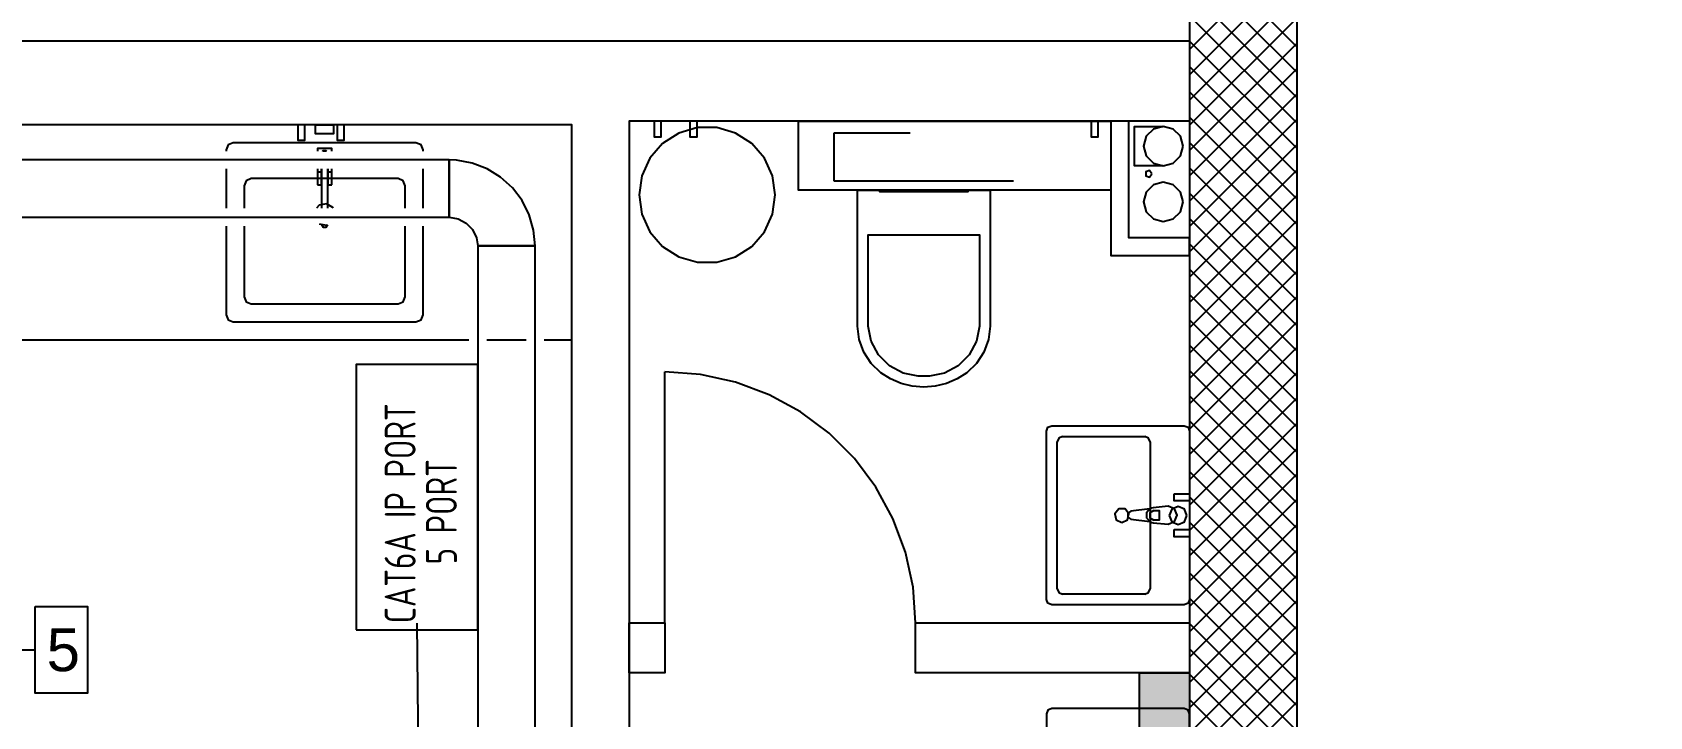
# Model space of a CAD drawing. Extents: x 25325 to 182345, y 3956 to 147305.
# Drawn here: x 91180.438 to 91183.993, y 73656.211 to 73657.716 of the extents above; entities that cross this region are included whole.
import ezdxf

# ---------------------------------------------------------------- set-up
doc = ezdxf.new("R2010")
doc.units = 0
doc.header["$MEASUREMENT"] = 0
doc.layers.add('CAT6A UNDERGROUND PORTS ROUTING', color=1, linetype='CONTINUOUS')
doc.styles.add('PDF Arial', font='arial.ttf')
doc.styles.add('Tabla_100', font='simplex.shx', dxfattribs={"width": 0.7, "height": 20})

# ---------------------------------------------------------------- blocks, each defined once
blk = doc.blocks.new('Sheet-Климатична и вентилационна система офис помещение етаж 4_1')
at = {"layer": 'CAT6A UNDERGROUND PORTS ROUTING', "true_color": 0xd8d8d8, "transparency": 33554687}
blk.add_hatch(color=254, dxfattribs=at).paths.add_polyline_path([(14.9853, 17.8864), (14.9853, 19.0124), (14.8751, 19.0124), (14.8751, 17.8864)])
at = {"layer": 'CAT6A UNDERGROUND PORTS ROUTING', "color": 253, "true_color": 0x9c9c9c, "transparency": 33554687}
for points in [[(15.3724, 21.0241), (14.9853, 21.0241), (14.9853, 16.1896), (18.7017, 16.1896), (18.7017, 18.2368), (18.5049, 18.2368), (18.5049, 16.4258), (15.2215, 16.4258), (15.2215, 20.7879), (15.3724, 20.7879), (15.3724, 21.0241)], [(15.2215, 20.3877), (14.9853, 20.6239)], [(14.9853, 20.3831), (15.2215, 20.6193)], [(15.2215, 20.332), (14.9853, 20.5682)], [(14.9853, 20.3274), (15.2215, 20.5636)], [(15.2215, 20.2763), (14.9853, 20.5126)], [(14.9853, 20.2717), (15.2215, 20.508)], [(15.2215, 20.2207), (14.9853, 20.4569)], [(14.9853, 20.2161), (15.2215, 20.4523)], [(11.9697, 20.217), (11.9697, 20.4021), (14.9853, 20.4021), (14.9853, 20.2249), (13.7531, 20.2249), (13.7531, 18.7446), (13.6271, 18.7446), (13.6271, 20.217), (11.9697, 20.217)], [(15.2215, 20.165), (14.9853, 20.4012)], [(14.9853, 20.1604), (15.2215, 20.3966)], [(15.2215, 20.1093), (14.9853, 20.3455)], [(14.9853, 20.1047), (15.2215, 20.3409)], [(15.2215, 20.0536), (14.9853, 20.2899)], [(14.9853, 20.049), (15.2215, 20.2853)], [(15.2215, 19.998), (14.9853, 20.2342)], [(14.9853, 19.9934), (15.2215, 20.2296)], [(13.6271, 20.217), (11.4536, 20.217), (11.4536, 20.1596)], [(13.0247, 20.217), (13.0247, 20.1831), (13.0405, 20.1831), (13.0405, 20.217), (13.0247, 20.217)], [(13.0641, 20.217), (13.1035, 20.217), (13.1035, 20.1974), (13.0641, 20.1974), (13.0641, 20.217)], [(13.1114, 20.217), (13.1114, 20.1831), (13.1271, 20.1831), (13.1271, 20.217), (13.1114, 20.217)], [(13.5661, 19.7446), (13.6271, 19.7446), (13.6271, 20.217)], [(14.0743, 20.063), (14.0682, 20.1051), (14.0506, 20.1439), (14.0227, 20.176), (13.9869, 20.1991), (13.946, 20.2111), (13.9034, 20.2111), (13.8626, 20.1991), (13.8267, 20.176), (13.7989, 20.1439), (13.7812, 20.1051), (13.7751, 20.063), (13.7812, 20.0208), (13.7989, 19.9821), (13.8267, 19.9499), (13.8626, 19.9269), (13.9034, 19.9149), (13.946, 19.9149), (13.9869, 19.9269), (14.0227, 19.9499), (14.0506, 19.9821), (14.0682, 20.0208), (14.0743, 20.063)], [(13.8082, 20.2249), (13.8082, 20.191), (13.8239, 20.191), (13.8239, 20.2249), (13.8082, 20.2249)], [(13.8869, 20.2249), (13.8869, 20.191), (13.9027, 20.191), (13.9027, 20.2249), (13.8869, 20.2249)], [(14.8121, 20.2249), (14.8121, 20.0737), (14.1254, 20.0737), (14.1254, 20.2249), (14.8121, 20.2249), (14.8121, 19.9296), (14.9853, 19.9296), (14.9853, 19.969), (14.8514, 19.969), (14.8514, 20.2249), (14.8121, 20.2249)], [(14.2041, 20.0934), (14.2041, 20.1997)], [(14.2041, 20.1997), (14.3708, 20.1997)], [(14.7688, 20.2249), (14.7688, 20.191), (14.7845, 20.191), (14.7845, 20.2249), (14.7688, 20.2249)], [(14.9274, 20.127), (14.8644, 20.127), (14.8644, 20.2136), (14.9274, 20.2136)], [(14.9707, 20.1703), (14.9649, 20.192), (14.949, 20.2078), (14.9274, 20.2136), (14.9057, 20.2078), (14.8899, 20.192), (14.8841, 20.1703), (14.8899, 20.1487), (14.9057, 20.1328), (14.9274, 20.127), (14.949, 20.1328), (14.9649, 20.1487), (14.9707, 20.1703)], [(12.883, 20.1777), (12.8719, 20.1731), (12.8673, 20.1619)], [(12.8673, 20.1619), (12.8673, 20.1596)], [(13.2846, 20.1777), (12.883, 20.1777)], [(13.0995, 20.1596), (13.0995, 20.1651), (13.0681, 20.1651), (13.0681, 20.1596)], [(13.0877, 20.1596), (13.0873, 20.1602), (13.0802, 20.1602), (13.0799, 20.1596)], [(13.0799, 20.1596), (13.0802, 20.1602), (13.0873, 20.1602), (13.0877, 20.1596)], [(13.3003, 20.1619), (13.2957, 20.1731), (13.2846, 20.1777)], [(13.3003, 20.1596), (13.3003, 20.1619)], [(15.2215, 19.9423), (14.9853, 20.1785)], [(14.9853, 19.9377), (15.2215, 20.1739)], [(15.2215, 19.8866), (14.9853, 20.1228)], [(12.8673, 20.1202), (12.8673, 20.0336)], [(12.9224, 20.0989), (12.9112, 20.0943), (12.9066, 20.0832)], [(13.2452, 20.0989), (12.9224, 20.0989)], [(13.0681, 20.1202), (13.0681, 20.1139), (13.0767, 20.1139), (13.0767, 20.1202)], [(13.0683, 20.0855), (13.0767, 20.0855), (13.0767, 20.1131), (13.0683, 20.1131), (13.0683, 20.0855)], [(13.0767, 20.1202), (13.0767, 20.0336)], [(13.0909, 20.0336), (13.0909, 20.1202)], [(13.0909, 20.1202), (13.0909, 20.1139), (13.0995, 20.1139), (13.0995, 20.1202)], [(13.0993, 20.0855), (13.0993, 20.1131), (13.0909, 20.1131), (13.0909, 20.0855), (13.0993, 20.0855)], [(13.261, 20.0832), (13.2563, 20.0943), (13.2452, 20.0989)], [(13.3003, 20.0336), (13.3003, 20.1202)], [(14.5978, 20.0934), (14.2041, 20.0934)], [(14.5978, 20.0934), (14.5978, 20.0934)], [(14.9707, 20.0477), (14.9649, 20.0693), (14.949, 20.0852), (14.9274, 20.091), (14.9057, 20.0852), (14.8899, 20.0693), (14.8841, 20.0477), (14.8899, 20.026), (14.9057, 20.0102), (14.9274, 20.0044), (14.949, 20.0102), (14.9649, 20.026), (14.9707, 20.0477)], [(14.9025, 20.1093), (14.8973, 20.1164), (14.8889, 20.1137), (14.8889, 20.1048), (14.8973, 20.1021), (14.9025, 20.1093)], [(14.9853, 19.882), (15.2215, 20.1182)], [(12.9066, 20.0832), (12.9066, 20.0336)], [(13.261, 20.0336), (13.261, 20.0832)], [(14.2553, 19.7745), (14.2553, 20.0737), (14.5466, 20.0737), (14.5466, 19.7745), (14.5432, 19.7451), (14.5331, 19.7173), (14.5169, 19.6926), (14.4954, 19.6722), (14.474, 19.6587), (14.4508, 19.6488), (14.4262, 19.6427), (14.401, 19.6407), (14.3757, 19.6427), (14.3512, 19.6488), (14.3279, 19.6587), (14.3065, 19.6722), (14.285, 19.6926), (14.2688, 19.7173), (14.2587, 19.7451), (14.2553, 19.7745)], [(14.3041, 20.0737), (14.4978, 20.0737), (14.4978, 20.0698), (14.3041, 20.0698), (14.3041, 20.0737)], [(15.2215, 19.8309), (14.9853, 20.0672)], [(14.9853, 19.8263), (15.2215, 20.0625)], [(13.1025, 20.0336), (13.1019, 20.0354), (13.0879, 20.0435), (13.072, 20.0407), (13.0661, 20.0336)], [(11.4536, 19.9942), (11.4536, 19.7446), (13.4007, 19.7446)], [(12.8673, 19.9942), (12.8673, 19.7997)], [(12.9066, 19.9942), (12.9066, 19.8391)], [(13.072, 19.9997), (13.0879, 19.9969)], [(13.0767, 19.9982), (13.0803, 19.9921), (13.0874, 19.9921), (13.0909, 19.9983)], [(13.261, 19.8391), (13.261, 19.9942)], [(13.3003, 19.7997), (13.3003, 19.9942)], [(15.2215, 19.7753), (14.9853, 20.0115)], [(14.9853, 19.7707), (15.2215, 20.0069)], [(14.2789, 19.7746), (14.2789, 19.9754), (14.401, 19.9754), (14.523, 19.9754), (14.523, 19.7746)], [(15.2215, 19.7196), (14.9853, 19.9558)], [(14.9853, 19.715), (15.2215, 19.9512)], [(15.2215, 19.6639), (14.9853, 19.9001)], [(14.9853, 19.6593), (15.2215, 19.8955)], [(12.9066, 19.8391), (12.9112, 19.828), (12.9224, 19.8234)], [(13.2452, 19.8234), (13.2563, 19.828), (13.261, 19.8391)], [(15.2215, 19.6082), (14.9853, 19.8444)], [(14.9853, 19.6036), (15.2215, 19.8398)], [(12.9224, 19.8234), (12.9224, 19.8234)], [(12.9224, 19.8234), (12.9224, 19.8234)], [(12.9224, 19.8234), (13.2452, 19.8234)], [(12.8673, 19.7997), (12.8719, 19.7886), (12.883, 19.784)], [(12.883, 19.784), (13.2846, 19.784)], [(13.2846, 19.784), (13.2957, 19.7886), (13.3003, 19.7997)], [(14.3887, 19.6649), (14.3554, 19.6715), (14.3254, 19.6874), (14.3014, 19.7114), (14.2855, 19.7413), (14.2789, 19.7746)], [(14.523, 19.7746), (14.5165, 19.7413), (14.5005, 19.7114), (14.4765, 19.6874), (14.4465, 19.6715), (14.4132, 19.6649)], [(15.2215, 19.5526), (14.9853, 19.7888)], [(14.9853, 19.548), (15.2215, 19.7842)], [(13.4401, 19.7446), (13.5267, 19.7446)], [(15.2215, 19.4969), (14.9853, 19.7331)], [(14.9853, 19.4923), (15.2215, 19.7285)], [(13.9102, 19.6681), (13.8318, 19.6738)], [(13.8318, 19.1226), (13.8318, 19.6738)], [(13.9871, 19.6514), (13.9102, 19.6681)], [(14.4132, 19.6649), (14.3887, 19.6649)], [(15.2215, 19.4412), (14.9853, 19.6774)], [(14.9853, 19.4366), (15.2215, 19.6728)], [(14.0608, 19.6239), (13.9871, 19.6514)], [(14.1298, 19.5863), (14.0608, 19.6239)], [(15.2215, 19.3855), (14.9853, 19.6217)], [(14.9853, 19.3809), (15.2215, 19.6171)], [(14.1927, 19.5391), (14.1298, 19.5863)], [(14.6703, 19.5438), (14.6738, 19.5522), (14.6822, 19.5556)], [(14.6822, 19.5556), (14.9735, 19.5556)], [(14.9735, 19.5556), (14.9818, 19.5522), (14.9853, 19.5438)], [(15.2215, 19.3299), (14.9853, 19.5661)], [(14.9853, 19.3253), (15.2215, 19.5615)], [(14.2483, 19.4835), (14.1927, 19.5391)], [(14.6703, 19.1738), (14.6703, 19.5438)], [(14.7058, 19.532), (14.6974, 19.5286), (14.694, 19.5202)], [(14.694, 19.1974), (14.694, 19.5202)], [(14.7058, 19.532), (14.8869, 19.532)], [(14.8987, 19.5202), (14.8952, 19.5286), (14.8869, 19.532)], [(14.8987, 19.5202), (14.8987, 19.1974)], [(14.9853, 19.5438), (14.9853, 19.1738)], [(14.2955, 19.4206), (14.2483, 19.4835)], [(15.2215, 19.2742), (14.9853, 19.5104)], [(14.9853, 19.2696), (15.2215, 19.5058)], [(15.2215, 19.2185), (14.9853, 19.4547)], [(14.9853, 19.2139), (15.2215, 19.4501)], [(14.3332, 19.3515), (14.2955, 19.4206)], [(14.9381, 19.3785), (14.905, 19.3753)], [(14.9381, 19.3391), (14.952, 19.3449), (14.9577, 19.3588), (14.952, 19.3727), (14.9381, 19.3785)], [(14.9794, 19.3581), (14.9737, 19.3721), (14.9598, 19.3778), (14.9458, 19.3721), (14.9401, 19.3581)], [(14.9514, 19.406), (14.9853, 19.406), (14.9853, 19.3902), (14.9514, 19.3902), (14.9514, 19.406)], [(15.2215, 19.1628), (14.9853, 19.399)], [(14.9853, 19.1582), (15.2215, 19.3944)], [(14.3606, 19.2779), (14.3332, 19.3515)], [(14.8364, 19.3431), (14.8487, 19.349), (14.8518, 19.3623), (14.8433, 19.373), (14.8296, 19.373), (14.8211, 19.3623), (14.8241, 19.349), (14.8364, 19.3431)], [(14.8559, 19.3675), (14.8491, 19.3629), (14.8491, 19.3547), (14.8559, 19.3501)], [(14.8975, 19.3728), (14.8559, 19.3675)], [(14.8559, 19.3501), (14.8975, 19.3448)], [(14.8975, 19.3728), (14.8908, 19.3642), (14.8908, 19.3534), (14.8975, 19.3448)], [(14.905, 19.3753), (14.9011, 19.3745), (14.8975, 19.3728)], [(14.9067, 19.3695), (14.8975, 19.3642), (14.8975, 19.3534), (14.9067, 19.3481)], [(14.8975, 19.3448), (14.9011, 19.3431), (14.905, 19.3423)], [(14.905, 19.3423), (14.9381, 19.3391)], [(14.9067, 19.3695), (14.9184, 19.3695), (14.9184, 19.3481), (14.9067, 19.3481)], [(14.9401, 19.3581), (14.9458, 19.3442), (14.9598, 19.3385), (14.9737, 19.3442), (14.9794, 19.3581)], [(15.2215, 19.1072), (14.9853, 19.3434)], [(14.9514, 19.3273), (14.9853, 19.3273), (14.9853, 19.3115), (14.9514, 19.3115), (14.9514, 19.3273)], [(14.9853, 19.1026), (15.2215, 19.3388)], [(14.3773, 19.201), (14.3606, 19.2779)], [(15.2215, 19.0515), (14.9853, 19.2877)], [(14.9853, 19.0469), (15.2215, 19.2831)], [(14.383, 19.1226), (14.3773, 19.201)], [(15.2215, 18.9958), (14.9853, 19.232)], [(14.9853, 18.9912), (15.2215, 19.2274)], [(14.6822, 19.162), (14.6738, 19.1654), (14.6703, 19.1738)], [(14.694, 19.1974), (14.6974, 19.189), (14.7058, 19.1856)], [(14.8869, 19.1856), (14.7058, 19.1856)], [(14.8869, 19.1856), (14.8952, 19.189), (14.8987, 19.1974)], [(14.9853, 19.1738), (14.9818, 19.1654), (14.9735, 19.162)], [(15.2215, 18.9401), (14.9853, 19.1763)], [(14.9853, 18.9355), (15.2215, 19.1717)], [(14.9735, 19.162), (14.6822, 19.162)], [(13.7531, 19.1226), (13.8318, 19.1226), (13.8318, 19.0124), (13.7531, 19.0124), (13.7531, 19.1226)], [(14.383, 19.1226), (14.9853, 19.1226), (14.9853, 19.0124), (14.383, 19.0124), (14.383, 19.1226)], [(15.2215, 18.8845), (14.9853, 19.1207)], [(14.9853, 18.8798), (15.2215, 19.1161)], [(15.2215, 18.8288), (14.9853, 19.065)], [(14.9853, 18.8242), (15.2215, 19.0604)], [(14.9853, 19.0124), (14.9853, 17.8864), (14.8751, 17.8864), (14.8751, 19.0124), (14.9853, 19.0124)], [(15.2215, 18.7731), (14.9853, 19.0093)], [(14.9853, 18.7685), (15.2215, 19.0047)], [(15.2215, 18.7174), (14.9853, 18.9536)], [(14.6822, 18.9338), (14.6738, 18.9303), (14.6703, 18.922)], [(14.6703, 18.922), (14.6703, 18.5519)], [(14.9735, 18.9338), (14.6822, 18.9338)], [(14.9853, 18.922), (14.9818, 18.9303), (14.9735, 18.9338)], [(14.9853, 18.7128), (15.2215, 18.949)], [(14.9853, 18.5519), (14.9853, 18.922)]]:
    blk.add_lwpolyline(points, dxfattribs=at)
at = {"layer": 'CAT6A UNDERGROUND PORTS ROUTING', "color": 5, "transparency": 33554687}
for points in [[(13.3574, 20.1399), (8.0596, 20.1399)], [(13.5464, 19.9509), (13.5431, 19.9858), (13.5335, 20.0195), (13.5178, 20.0508), (13.4967, 20.0787), (13.4707, 20.1022), (13.4408, 20.1205), (13.4081, 20.133), (13.3737, 20.1392), (13.3574, 20.1399)], [(13.3574, 20.0769), (13.3574, 20.0932), (13.3574, 20.1084), (13.3574, 20.1214), (13.3574, 20.1314), (13.3574, 20.1377), (13.3574, 20.1399)], [(13.3574, 20.1399), (13.3574, 20.1377), (13.3574, 20.1314), (13.3574, 20.1214), (13.3574, 20.1084), (13.3574, 20.0932), (13.3574, 20.0769)], [(13.3574, 20.0223), (13.3574, 20.0324), (13.3574, 20.0454), (13.3574, 20.0606), (13.3574, 20.0769)], [(13.3574, 20.0769), (13.3574, 20.0606), (13.3574, 20.0454), (13.3574, 20.0324), (13.3574, 20.0223), (13.3574, 20.0161), (13.3574, 20.0139)], [(13.3574, 20.0139), (13.3574, 20.0161), (13.3574, 20.0218)], [(8.0596, 20.0139), (13.3574, 20.0139)], [(13.3574, 20.0139), (13.3773, 20.0107), (13.3952, 20.0013), (13.4092, 19.9868), (13.4179, 19.9686), (13.4204, 19.9509)], [(13.4204, 19.9509), (13.4204, 16.1844)], [(13.4204, 19.9509), (13.4226, 19.9509), (13.4288, 19.9509), (13.4389, 19.9509), (13.4519, 19.9509), (13.4671, 19.9509), (13.4834, 19.9509)], [(13.4834, 19.9509), (13.4671, 19.9509), (13.4519, 19.9509), (13.4389, 19.9509), (13.4288, 19.9509), (13.4226, 19.9509), (13.4204, 19.9509)], [(13.4834, 19.9509), (13.4997, 19.9509), (13.5149, 19.9509), (13.5279, 19.9509), (13.5379, 19.9509), (13.5442, 19.9509), (13.5464, 19.9509)], [(13.5464, 19.9509), (13.5442, 19.9509), (13.5379, 19.9509), (13.5279, 19.9509), (13.5149, 19.9509), (13.4997, 19.9509), (13.4834, 19.9509)], [(13.5464, 16.1844), (13.5464, 19.9509)]]:
    blk.add_lwpolyline(points, dxfattribs=at)
at = {"layer": 'CAT6A UNDERGROUND PORTS ROUTING', "color": 7, "transparency": 33554687}
for points in [[(12.4475, 19.1584), (12.5624, 19.1584), (12.5624, 18.9678), (12.4475, 18.9678), (12.4475, 19.1584)], [(12.3771, 19.0631), (12.4475, 19.0631)]]:
    blk.add_lwpolyline(points, dxfattribs=at)
at = {"layer": 'CAT6A UNDERGROUND PORTS ROUTING', "color": 7, "insert": (12.4726, 19.0147), "char_height": 0.094445, "attachment_point": 7, "style": 'PDF Arial'}
blk.add_mtext('\\W1.001554;5', dxfattribs=at)

msp = doc.modelspace()

# ---------------------------------------------------------------- linework, layer by layer
at = {"layer": 'CAT6A UNDERGROUND PORTS ROUTING'}
msp.add_line((91181.2838, 73656.4167), (91181.3227, 73652.4268), dxfattribs=at)
msp.add_lwpolyline([(91181.1502, 73656.4025), (91181.4174, 73656.4025), (91181.4174, 73656.9854), (91181.1502, 73656.9854)], close=True, dxfattribs=at)

# ---------------------------------------------------------------- block references
msp.add_blockref('Sheet-Климатична и вентилационна система офис помещение етаж 4_1', (91167.997, 73637.2953), dxfattribs=at)

# ---------------------------------------------------------------- texts
at = {"layer": 'CAT6A UNDERGROUND PORTS ROUTING', "attachment_point": 1, "rotation": 90, "style": 'Tabla_100'}
for s, insert, char_height in [('CAT6A IP PORT', (91181.2128, 73656.4167), 0.068034), ('5 PORT', (91181.3035, 73656.5463), 0.06803)]:
    msp.add_mtext_dynamic_manual_height_columns(s, width=3.074449, gutter_width=0.3421, heights=[0], dxfattribs=dict(at, insert=insert, char_height=char_height))

doc.saveas('drawing.dxf')
